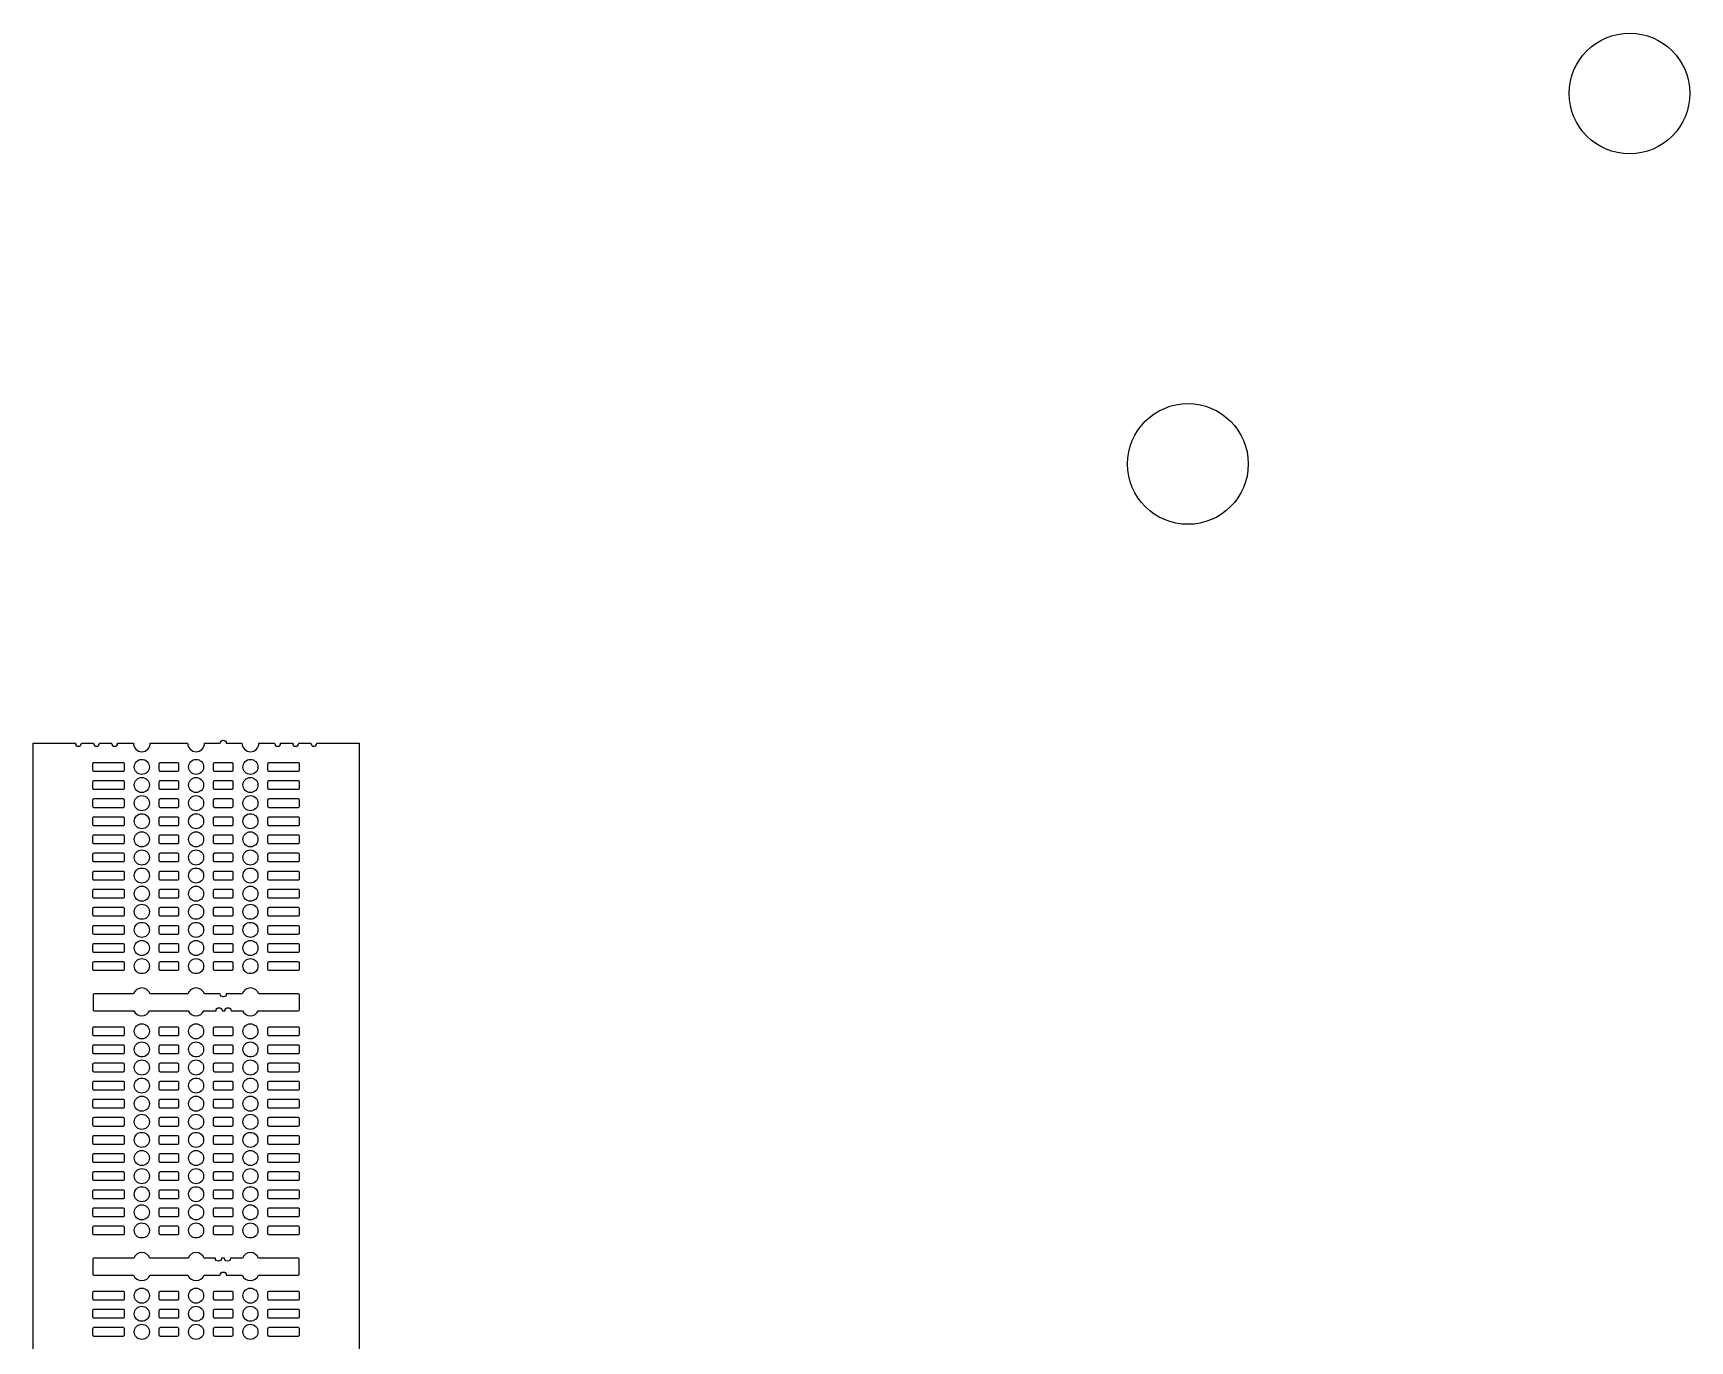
# Model space of a CAD drawing. Header units: millimetres. Extents: x -47.5 to 47.5, y -38.1 to 38.1.
# Drawn here: x -9.779 to -7.034, y 35.565 to 37.732 of the extents above; entities that cross this region are included whole.
import ezdxf

# ---------------------------------------------------------------- set-up
doc = ezdxf.new("R2010")
doc.units = ezdxf.units.MM
doc.header["$MEASUREMENT"] = 0
doc.layers.add('L1', color=7, linetype='Continuous')

msp = doc.modelspace()

# ---------------------------------------------------------------- linework, layer by layer
at = {"layer": 'L1'}
msp.add_lwpolyline([(-9.7793, 33.945), (-9.7793, 36.555), (-9.7293, 36.555), (-9.7093, 36.555, 1), (-9.6993, 36.555), (-9.6793, 36.555, 1), (-9.6693, 36.555), (-9.6493, 36.555, 1), (-9.6393, 36.555), (-9.6133, 36.555, 1), (-9.5853, 36.555), (-9.5233, 36.555, 1), (-9.4953, 36.555), (-9.4693, 36.555, -1), (-9.4593, 36.555), (-9.4333, 36.555, 1), (-9.4053, 36.555), (-9.3793, 36.555, 1), (-9.3693, 36.555), (-9.3493, 36.555, 1), (-9.3393, 36.555), (-9.3193, 36.555, 1), (-9.3093, 36.555), (-9.2893, 36.555), (-9.2393, 36.555), (-9.2393, 33.945)], format="xyb", dxfattribs=at)
for points in [[(-9.6783, 36.5232), (-9.6303, 36.5232, -0.414214), (-9.6283, 36.5212), (-9.6283, 36.5102, -0.414214), (-9.6303, 36.5082), (-9.6783, 36.5082, -0.414214), (-9.6803, 36.5102), (-9.6803, 36.5212, -0.414214)], [(-9.5683, 36.5232), (-9.5403, 36.5232, -0.414214), (-9.5383, 36.5212), (-9.5383, 36.5102, -0.414214), (-9.5403, 36.5082), (-9.5683, 36.5082, -0.414214), (-9.5703, 36.5102), (-9.5703, 36.5212, -0.414214)], [(-9.4783, 36.5232), (-9.4503, 36.5232, -0.414214), (-9.4483, 36.5212), (-9.4483, 36.5102, -0.414214), (-9.4503, 36.5082), (-9.4783, 36.5082, -0.414214), (-9.4803, 36.5102), (-9.4803, 36.5212, -0.414214)], [(-9.3883, 36.5232), (-9.3403, 36.5232, -0.414214), (-9.3383, 36.5212), (-9.3383, 36.5102, -0.414214), (-9.3403, 36.5082), (-9.3883, 36.5082, -0.414214), (-9.3903, 36.5102), (-9.3903, 36.5212, -0.414214)], [(-9.6783, 36.4932), (-9.6303, 36.4932, -0.414214), (-9.6283, 36.4912), (-9.6283, 36.4802, -0.414214), (-9.6303, 36.4782), (-9.6783, 36.4782, -0.414214), (-9.6803, 36.4802), (-9.6803, 36.4912, -0.414214)], [(-9.5683, 36.4932), (-9.5403, 36.4932, -0.414214), (-9.5383, 36.4912), (-9.5383, 36.4802, -0.414214), (-9.5403, 36.4782), (-9.5683, 36.4782, -0.414214), (-9.5703, 36.4802), (-9.5703, 36.4912, -0.414214)], [(-9.4783, 36.4932), (-9.4503, 36.4932, -0.414214), (-9.4483, 36.4912), (-9.4483, 36.4802, -0.414214), (-9.4503, 36.4782), (-9.4783, 36.4782, -0.414214), (-9.4803, 36.4802), (-9.4803, 36.4912, -0.414214)], [(-9.3883, 36.4932), (-9.3403, 36.4932, -0.414214), (-9.3383, 36.4912), (-9.3383, 36.4802, -0.414214), (-9.3403, 36.4782), (-9.3883, 36.4782, -0.414214), (-9.3903, 36.4802), (-9.3903, 36.4912, -0.414214)], [(-9.6783, 36.4632), (-9.6303, 36.4632, -0.414214), (-9.6283, 36.4612), (-9.6283, 36.4502, -0.414214), (-9.6303, 36.4482), (-9.6783, 36.4482, -0.414214), (-9.6803, 36.4502), (-9.6803, 36.4612, -0.414214)], [(-9.5683, 36.4632), (-9.5403, 36.4632, -0.414214), (-9.5383, 36.4612), (-9.5383, 36.4502, -0.414214), (-9.5403, 36.4482), (-9.5683, 36.4482, -0.414214), (-9.5703, 36.4502), (-9.5703, 36.4612, -0.414214)], [(-9.4783, 36.4632), (-9.4503, 36.4632, -0.414214), (-9.4483, 36.4612), (-9.4483, 36.4502, -0.414214), (-9.4503, 36.4482), (-9.4783, 36.4482, -0.414214), (-9.4803, 36.4502), (-9.4803, 36.4612, -0.414214)], [(-9.3883, 36.4632), (-9.3403, 36.4632, -0.414214), (-9.3383, 36.4612), (-9.3383, 36.4502, -0.414214), (-9.3403, 36.4482), (-9.3883, 36.4482, -0.414214), (-9.3903, 36.4502), (-9.3903, 36.4612, -0.414214)], [(-9.6783, 36.4332), (-9.6303, 36.4332, -0.414214), (-9.6283, 36.4312), (-9.6283, 36.4202, -0.414214), (-9.6303, 36.4182), (-9.6783, 36.4182, -0.414214), (-9.6803, 36.4202), (-9.6803, 36.4312, -0.414214)], [(-9.5683, 36.4332), (-9.5403, 36.4332, -0.414214), (-9.5383, 36.4312), (-9.5383, 36.4202, -0.414214), (-9.5403, 36.4182), (-9.5683, 36.4182, -0.414214), (-9.5703, 36.4202), (-9.5703, 36.4312, -0.414214)], [(-9.4783, 36.4332), (-9.4503, 36.4332, -0.414214), (-9.4483, 36.4312), (-9.4483, 36.4202, -0.414214), (-9.4503, 36.4182), (-9.4783, 36.4182, -0.414214), (-9.4803, 36.4202), (-9.4803, 36.4312, -0.414214)], [(-9.3883, 36.4332), (-9.3403, 36.4332, -0.414214), (-9.3383, 36.4312), (-9.3383, 36.4202, -0.414214), (-9.3403, 36.4182), (-9.3883, 36.4182, -0.414214), (-9.3903, 36.4202), (-9.3903, 36.4312, -0.414214)], [(-9.6783, 36.4032), (-9.6303, 36.4032, -0.414214), (-9.6283, 36.4012), (-9.6283, 36.3902, -0.414214), (-9.6303, 36.3882), (-9.6783, 36.3882, -0.414214), (-9.6803, 36.3902), (-9.6803, 36.4012, -0.414214)], [(-9.5683, 36.4032), (-9.5403, 36.4032, -0.414214), (-9.5383, 36.4012), (-9.5383, 36.3902, -0.414214), (-9.5403, 36.3882), (-9.5683, 36.3882, -0.414214), (-9.5703, 36.3902), (-9.5703, 36.4012, -0.414214)], [(-9.4783, 36.4032), (-9.4503, 36.4032, -0.414214), (-9.4483, 36.4012), (-9.4483, 36.3902, -0.414214), (-9.4503, 36.3882), (-9.4783, 36.3882, -0.414214), (-9.4803, 36.3902), (-9.4803, 36.4012, -0.414214)], [(-9.3883, 36.4032), (-9.3403, 36.4032, -0.414214), (-9.3383, 36.4012), (-9.3383, 36.3902, -0.414214), (-9.3403, 36.3882), (-9.3883, 36.3882, -0.414214), (-9.3903, 36.3902), (-9.3903, 36.4012, -0.414214)], [(-9.6783, 36.3732), (-9.6303, 36.3732, -0.414214), (-9.6283, 36.3712), (-9.6283, 36.3602, -0.414214), (-9.6303, 36.3582), (-9.6783, 36.3582, -0.414214), (-9.6803, 36.3602), (-9.6803, 36.3712, -0.414214)], [(-9.5683, 36.3732), (-9.5403, 36.3732, -0.414214), (-9.5383, 36.3712), (-9.5383, 36.3602, -0.414214), (-9.5403, 36.3582), (-9.5683, 36.3582, -0.414214), (-9.5703, 36.3602), (-9.5703, 36.3712, -0.414214)], [(-9.4783, 36.3732), (-9.4503, 36.3732, -0.414214), (-9.4483, 36.3712), (-9.4483, 36.3602, -0.414214), (-9.4503, 36.3582), (-9.4783, 36.3582, -0.414214), (-9.4803, 36.3602), (-9.4803, 36.3712, -0.414214)], [(-9.3883, 36.3732), (-9.3403, 36.3732, -0.414214), (-9.3383, 36.3712), (-9.3383, 36.3602, -0.414214), (-9.3403, 36.3582), (-9.3883, 36.3582, -0.414214), (-9.3903, 36.3602), (-9.3903, 36.3712, -0.414214)], [(-9.6783, 36.3432), (-9.6303, 36.3432, -0.414214), (-9.6283, 36.3412), (-9.6283, 36.3302, -0.414214), (-9.6303, 36.3282), (-9.6783, 36.3282, -0.414214), (-9.6803, 36.3302), (-9.6803, 36.3412, -0.414214)], [(-9.5683, 36.3432), (-9.5403, 36.3432, -0.414214), (-9.5383, 36.3412), (-9.5383, 36.3302, -0.414214), (-9.5403, 36.3282), (-9.5683, 36.3282, -0.414214), (-9.5703, 36.3302), (-9.5703, 36.3412, -0.414214)], [(-9.4783, 36.3432), (-9.4503, 36.3432, -0.414214), (-9.4483, 36.3412), (-9.4483, 36.3302, -0.414214), (-9.4503, 36.3282), (-9.4783, 36.3282, -0.414214), (-9.4803, 36.3302), (-9.4803, 36.3412, -0.414214)], [(-9.3883, 36.3432), (-9.3403, 36.3432, -0.414214), (-9.3383, 36.3412), (-9.3383, 36.3302, -0.414214), (-9.3403, 36.3282), (-9.3883, 36.3282, -0.414214), (-9.3903, 36.3302), (-9.3903, 36.3412, -0.414214)], [(-9.6783, 36.3132), (-9.6303, 36.3132, -0.414214), (-9.6283, 36.3112), (-9.6283, 36.3002, -0.414214), (-9.6303, 36.2982), (-9.6783, 36.2982, -0.414214), (-9.6803, 36.3002), (-9.6803, 36.3112, -0.414214)], [(-9.5683, 36.3132), (-9.5403, 36.3132, -0.414214), (-9.5383, 36.3112), (-9.5383, 36.3002, -0.414214), (-9.5403, 36.2982), (-9.5683, 36.2982, -0.414214), (-9.5703, 36.3002), (-9.5703, 36.3112, -0.414214)], [(-9.4783, 36.3132), (-9.4503, 36.3132, -0.414214), (-9.4483, 36.3112), (-9.4483, 36.3002, -0.414214), (-9.4503, 36.2982), (-9.4783, 36.2982, -0.414214), (-9.4803, 36.3002), (-9.4803, 36.3112, -0.414214)], [(-9.3883, 36.3132), (-9.3403, 36.3132, -0.414214), (-9.3383, 36.3112), (-9.3383, 36.3002, -0.414214), (-9.3403, 36.2982), (-9.3883, 36.2982, -0.414214), (-9.3903, 36.3002), (-9.3903, 36.3112, -0.414214)], [(-9.6783, 36.2832), (-9.6303, 36.2832, -0.414214), (-9.6283, 36.2812), (-9.6283, 36.2702, -0.414214), (-9.6303, 36.2682), (-9.6783, 36.2682, -0.414214), (-9.6803, 36.2702), (-9.6803, 36.2812, -0.414214)], [(-9.5683, 36.2832), (-9.5403, 36.2832, -0.414214), (-9.5383, 36.2812), (-9.5383, 36.2702, -0.414214), (-9.5403, 36.2682), (-9.5683, 36.2682, -0.414214), (-9.5703, 36.2702), (-9.5703, 36.2812, -0.414214)], [(-9.4783, 36.2832), (-9.4503, 36.2832, -0.414214), (-9.4483, 36.2812), (-9.4483, 36.2702, -0.414214), (-9.4503, 36.2682), (-9.4783, 36.2682, -0.414214), (-9.4803, 36.2702), (-9.4803, 36.2812, -0.414214)], [(-9.3883, 36.2832), (-9.3403, 36.2832, -0.414214), (-9.3383, 36.2812), (-9.3383, 36.2702, -0.414214), (-9.3403, 36.2682), (-9.3883, 36.2682, -0.414214), (-9.3903, 36.2702), (-9.3903, 36.2812, -0.414214)], [(-9.6783, 36.2532), (-9.6303, 36.2532, -0.414214), (-9.6283, 36.2512), (-9.6283, 36.2402, -0.414214), (-9.6303, 36.2382), (-9.6783, 36.2382, -0.414214), (-9.6803, 36.2402), (-9.6803, 36.2512, -0.414214)], [(-9.5683, 36.2532), (-9.5403, 36.2532, -0.414214), (-9.5383, 36.2512), (-9.5383, 36.2402, -0.414214), (-9.5403, 36.2382), (-9.5683, 36.2382, -0.414214), (-9.5703, 36.2402), (-9.5703, 36.2512, -0.414214)], [(-9.4783, 36.2532), (-9.4503, 36.2532, -0.414214), (-9.4483, 36.2512), (-9.4483, 36.2402, -0.414214), (-9.4503, 36.2382), (-9.4783, 36.2382, -0.414214), (-9.4803, 36.2402), (-9.4803, 36.2512, -0.414214)], [(-9.3883, 36.2532), (-9.3403, 36.2532, -0.414214), (-9.3383, 36.2512), (-9.3383, 36.2402, -0.414214), (-9.3403, 36.2382), (-9.3883, 36.2382, -0.414214), (-9.3903, 36.2402), (-9.3903, 36.2512, -0.414214)], [(-9.6783, 36.2232), (-9.6303, 36.2232, -0.414214), (-9.6283, 36.2212), (-9.6283, 36.2102, -0.414214), (-9.6303, 36.2082), (-9.6783, 36.2082, -0.414214), (-9.6803, 36.2102), (-9.6803, 36.2212, -0.414214)], [(-9.5683, 36.2232), (-9.5403, 36.2232, -0.414214), (-9.5383, 36.2212), (-9.5383, 36.2102, -0.414214), (-9.5403, 36.2082), (-9.5683, 36.2082, -0.414214), (-9.5703, 36.2102), (-9.5703, 36.2212, -0.414214)], [(-9.4783, 36.2232), (-9.4503, 36.2232, -0.414214), (-9.4483, 36.2212), (-9.4483, 36.2102, -0.414214), (-9.4503, 36.2082), (-9.4783, 36.2082, -0.414214), (-9.4803, 36.2102), (-9.4803, 36.2212, -0.414214)], [(-9.3883, 36.2232), (-9.3403, 36.2232, -0.414214), (-9.3383, 36.2212), (-9.3383, 36.2102, -0.414214), (-9.3403, 36.2082), (-9.3883, 36.2082, -0.414214), (-9.3903, 36.2102), (-9.3903, 36.2212, -0.414214)], [(-9.6783, 36.1932), (-9.6303, 36.1932, -0.414214), (-9.6283, 36.1912), (-9.6283, 36.1802, -0.414214), (-9.6303, 36.1782), (-9.6783, 36.1782, -0.414214), (-9.6803, 36.1802), (-9.6803, 36.1912, -0.414214)], [(-9.5683, 36.1932), (-9.5403, 36.1932, -0.414214), (-9.5383, 36.1912), (-9.5383, 36.1802, -0.414214), (-9.5403, 36.1782), (-9.5683, 36.1782, -0.414214), (-9.5703, 36.1802), (-9.5703, 36.1912, -0.414214)], [(-9.4783, 36.1932), (-9.4503, 36.1932, -0.414214), (-9.4483, 36.1912), (-9.4483, 36.1802, -0.414214), (-9.4503, 36.1782), (-9.4783, 36.1782, -0.414214), (-9.4803, 36.1802), (-9.4803, 36.1912, -0.414214)], [(-9.3883, 36.1932), (-9.3403, 36.1932, -0.414214), (-9.3383, 36.1912), (-9.3383, 36.1802, -0.414214), (-9.3403, 36.1782), (-9.3883, 36.1782, -0.414214), (-9.3903, 36.1802), (-9.3903, 36.1912, -0.414214)], [(-9.4323, 36.1117, 0.669523), (-9.4064, 36.1117), (-9.3402, 36.1117, 0.414214), (-9.3382, 36.1137), (-9.3382, 36.1377, 0.414214), (-9.3402, 36.1397), (-9.4056, 36.1397, 0.71624), (-9.4331, 36.1397), (-9.4479, 36.1397), (-9.4593, 36.1397, -1), (-9.4693, 36.1397), (-9.4956, 36.1397, 0.71624), (-9.5231, 36.1397), (-9.5856, 36.1397, 0.71624), (-9.6131, 36.1397), (-9.6781, 36.1397, 0.414214), (-9.6801, 36.1377), (-9.6801, 36.1137, 0.414214), (-9.6781, 36.1117), (-9.6123, 36.1117, 0.669565), (-9.5864, 36.1117), (-9.5223, 36.1117, 0.669565), (-9.4964, 36.1117), (-9.4763, 36.1117, -1), (-9.4663, 36.1117), (-9.4613, 36.1117, -1), (-9.4513, 36.1117), (-9.4323, 36.1117)], [(-9.6783, 36.0852), (-9.6303, 36.0852, -0.414214), (-9.6283, 36.0832), (-9.6283, 36.0722, -0.414214), (-9.6303, 36.0702), (-9.6783, 36.0702, -0.414214), (-9.6803, 36.0722), (-9.6803, 36.0832, -0.414214)], [(-9.5683, 36.0852), (-9.5403, 36.0852, -0.414214), (-9.5383, 36.0832), (-9.5383, 36.0722, -0.414214), (-9.5403, 36.0702), (-9.5683, 36.0702, -0.414214), (-9.5703, 36.0722), (-9.5703, 36.0832, -0.414214)], [(-9.4783, 36.0852), (-9.4503, 36.0852, -0.414214), (-9.4483, 36.0832), (-9.4483, 36.0722, -0.414214), (-9.4503, 36.0702), (-9.4783, 36.0702, -0.414214), (-9.4803, 36.0722), (-9.4803, 36.0832, -0.414214)], [(-9.3883, 36.0852), (-9.3403, 36.0852, -0.414214), (-9.3383, 36.0832), (-9.3383, 36.0722, -0.414214), (-9.3403, 36.0702), (-9.3883, 36.0702, -0.414214), (-9.3903, 36.0722), (-9.3903, 36.0832, -0.414214)], [(-9.6783, 36.0552), (-9.6303, 36.0552, -0.414214), (-9.6283, 36.0532), (-9.6283, 36.0422, -0.414214), (-9.6303, 36.0402), (-9.6783, 36.0402, -0.414214), (-9.6803, 36.0422), (-9.6803, 36.0532, -0.414214)], [(-9.5683, 36.0552), (-9.5403, 36.0552, -0.414214), (-9.5383, 36.0532), (-9.5383, 36.0422, -0.414214), (-9.5403, 36.0402), (-9.5683, 36.0402, -0.414214), (-9.5703, 36.0422), (-9.5703, 36.0532, -0.414214)], [(-9.4783, 36.0552), (-9.4503, 36.0552, -0.414214), (-9.4483, 36.0532), (-9.4483, 36.0422, -0.414214), (-9.4503, 36.0402), (-9.4783, 36.0402, -0.414214), (-9.4803, 36.0422), (-9.4803, 36.0532, -0.414214)], [(-9.3883, 36.0552), (-9.3403, 36.0552, -0.414214), (-9.3383, 36.0532), (-9.3383, 36.0422, -0.414214), (-9.3403, 36.0402), (-9.3883, 36.0402, -0.414214), (-9.3903, 36.0422), (-9.3903, 36.0532, -0.414214)], [(-9.6783, 36.0252), (-9.6303, 36.0252, -0.414214), (-9.6283, 36.0232), (-9.6283, 36.0122, -0.414214), (-9.6303, 36.0102), (-9.6783, 36.0102, -0.414214), (-9.6803, 36.0122), (-9.6803, 36.0232, -0.414214)], [(-9.5683, 36.0252), (-9.5403, 36.0252, -0.414214), (-9.5383, 36.0232), (-9.5383, 36.0122, -0.414214), (-9.5403, 36.0102), (-9.5683, 36.0102, -0.414214), (-9.5703, 36.0122), (-9.5703, 36.0232, -0.414214)], [(-9.4783, 36.0252), (-9.4503, 36.0252, -0.414214), (-9.4483, 36.0232), (-9.4483, 36.0122, -0.414214), (-9.4503, 36.0102), (-9.4783, 36.0102, -0.414214), (-9.4803, 36.0122), (-9.4803, 36.0232, -0.414214)], [(-9.3883, 36.0252), (-9.3403, 36.0252, -0.414214), (-9.3383, 36.0232), (-9.3383, 36.0122, -0.414214), (-9.3403, 36.0102), (-9.3883, 36.0102, -0.414214), (-9.3903, 36.0122), (-9.3903, 36.0232, -0.414214)], [(-9.6783, 35.9952), (-9.6303, 35.9952, -0.414214), (-9.6283, 35.9932), (-9.6283, 35.9822, -0.414214), (-9.6303, 35.9802), (-9.6783, 35.9802, -0.414214), (-9.6803, 35.9822), (-9.6803, 35.9932, -0.414214)], [(-9.5683, 35.9952), (-9.5403, 35.9952, -0.414214), (-9.5383, 35.9932), (-9.5383, 35.9822, -0.414214), (-9.5403, 35.9802), (-9.5683, 35.9802, -0.414214), (-9.5703, 35.9822), (-9.5703, 35.9932, -0.414214)], [(-9.4783, 35.9952), (-9.4503, 35.9952, -0.414214), (-9.4483, 35.9932), (-9.4483, 35.9822, -0.414214), (-9.4503, 35.9802), (-9.4783, 35.9802, -0.414214), (-9.4803, 35.9822), (-9.4803, 35.9932, -0.414214)], [(-9.3883, 35.9952), (-9.3403, 35.9952, -0.414214), (-9.3383, 35.9932), (-9.3383, 35.9822, -0.414214), (-9.3403, 35.9802), (-9.3883, 35.9802, -0.414214), (-9.3903, 35.9822), (-9.3903, 35.9932, -0.414214)], [(-9.6783, 35.9652), (-9.6303, 35.9652, -0.414214), (-9.6283, 35.9632), (-9.6283, 35.9522, -0.414214), (-9.6303, 35.9502), (-9.6783, 35.9502, -0.414214), (-9.6803, 35.9522), (-9.6803, 35.9632, -0.414214)], [(-9.5683, 35.9652), (-9.5403, 35.9652, -0.414214), (-9.5383, 35.9632), (-9.5383, 35.9522, -0.414214), (-9.5403, 35.9502), (-9.5683, 35.9502, -0.414214), (-9.5703, 35.9522), (-9.5703, 35.9632, -0.414214)], [(-9.4783, 35.9652), (-9.4503, 35.9652, -0.414214), (-9.4483, 35.9632), (-9.4483, 35.9522, -0.414214), (-9.4503, 35.9502), (-9.4783, 35.9502, -0.414214), (-9.4803, 35.9522), (-9.4803, 35.9632, -0.414214)], [(-9.3883, 35.9652), (-9.3403, 35.9652, -0.414214), (-9.3383, 35.9632), (-9.3383, 35.9522, -0.414214), (-9.3403, 35.9502), (-9.3883, 35.9502, -0.414214), (-9.3903, 35.9522), (-9.3903, 35.9632, -0.414214)], [(-9.6783, 35.9352), (-9.6303, 35.9352, -0.414214), (-9.6283, 35.9332), (-9.6283, 35.9222, -0.414214), (-9.6303, 35.9202), (-9.6783, 35.9202, -0.414214), (-9.6803, 35.9222), (-9.6803, 35.9332, -0.414214)], [(-9.5683, 35.9352), (-9.5403, 35.9352, -0.414214), (-9.5383, 35.9332), (-9.5383, 35.9222, -0.414214), (-9.5403, 35.9202), (-9.5683, 35.9202, -0.414214), (-9.5703, 35.9222), (-9.5703, 35.9332, -0.414214)], [(-9.4783, 35.9352), (-9.4503, 35.9352, -0.414214), (-9.4483, 35.9332), (-9.4483, 35.9222, -0.414214), (-9.4503, 35.9202), (-9.4783, 35.9202, -0.414214), (-9.4803, 35.9222), (-9.4803, 35.9332, -0.414214)], [(-9.3883, 35.9352), (-9.3403, 35.9352, -0.414214), (-9.3383, 35.9332), (-9.3383, 35.9222, -0.414214), (-9.3403, 35.9202), (-9.3883, 35.9202, -0.414214), (-9.3903, 35.9222), (-9.3903, 35.9332, -0.414214)], [(-9.6783, 35.9052), (-9.6303, 35.9052, -0.414214), (-9.6283, 35.9032), (-9.6283, 35.8922, -0.414214), (-9.6303, 35.8902), (-9.6783, 35.8902, -0.414214), (-9.6803, 35.8922), (-9.6803, 35.9032, -0.414214)], [(-9.5683, 35.9052), (-9.5403, 35.9052, -0.414214), (-9.5383, 35.9032), (-9.5383, 35.8922, -0.414214), (-9.5403, 35.8902), (-9.5683, 35.8902, -0.414214), (-9.5703, 35.8922), (-9.5703, 35.9032, -0.414214)], [(-9.4783, 35.9052), (-9.4503, 35.9052, -0.414214), (-9.4483, 35.9032), (-9.4483, 35.8922, -0.414214), (-9.4503, 35.8902), (-9.4783, 35.8902, -0.414214), (-9.4803, 35.8922), (-9.4803, 35.9032, -0.414214)], [(-9.3883, 35.9052), (-9.3403, 35.9052, -0.414214), (-9.3383, 35.9032), (-9.3383, 35.8922, -0.414214), (-9.3403, 35.8902), (-9.3883, 35.8902, -0.414214), (-9.3903, 35.8922), (-9.3903, 35.9032, -0.414214)], [(-9.6783, 35.8752), (-9.6303, 35.8752, -0.414214), (-9.6283, 35.8732), (-9.6283, 35.8622, -0.414214), (-9.6303, 35.8602), (-9.6783, 35.8602, -0.414214), (-9.6803, 35.8622), (-9.6803, 35.8732, -0.414214)], [(-9.5683, 35.8752), (-9.5403, 35.8752, -0.414214), (-9.5383, 35.8732), (-9.5383, 35.8622, -0.414214), (-9.5403, 35.8602), (-9.5683, 35.8602, -0.414214), (-9.5703, 35.8622), (-9.5703, 35.8732, -0.414214)], [(-9.4783, 35.8752), (-9.4503, 35.8752, -0.414214), (-9.4483, 35.8732), (-9.4483, 35.8622, -0.414214), (-9.4503, 35.8602), (-9.4783, 35.8602, -0.414214), (-9.4803, 35.8622), (-9.4803, 35.8732, -0.414214)], [(-9.3883, 35.8752), (-9.3403, 35.8752, -0.414214), (-9.3383, 35.8732), (-9.3383, 35.8622, -0.414214), (-9.3403, 35.8602), (-9.3883, 35.8602, -0.414214), (-9.3903, 35.8622), (-9.3903, 35.8732, -0.414214)], [(-9.6783, 35.8452), (-9.6303, 35.8452, -0.414214), (-9.6283, 35.8432), (-9.6283, 35.8322, -0.414214), (-9.6303, 35.8302), (-9.6783, 35.8302, -0.414214), (-9.6803, 35.8322), (-9.6803, 35.8432, -0.414214)], [(-9.5683, 35.8452), (-9.5403, 35.8452, -0.414214), (-9.5383, 35.8432), (-9.5383, 35.8322, -0.414214), (-9.5403, 35.8302), (-9.5683, 35.8302, -0.414214), (-9.5703, 35.8322), (-9.5703, 35.8432, -0.414214)], [(-9.4783, 35.8452), (-9.4503, 35.8452, -0.414214), (-9.4483, 35.8432), (-9.4483, 35.8322, -0.414214), (-9.4503, 35.8302), (-9.4783, 35.8302, -0.414214), (-9.4803, 35.8322), (-9.4803, 35.8432, -0.414214)], [(-9.3883, 35.8452), (-9.3403, 35.8452, -0.414214), (-9.3383, 35.8432), (-9.3383, 35.8322, -0.414214), (-9.3403, 35.8302), (-9.3883, 35.8302, -0.414214), (-9.3903, 35.8322), (-9.3903, 35.8432, -0.414214)], [(-9.6783, 35.8152), (-9.6303, 35.8152, -0.414214), (-9.6283, 35.8132), (-9.6283, 35.8022, -0.414214), (-9.6303, 35.8002), (-9.6783, 35.8002, -0.414214), (-9.6803, 35.8022), (-9.6803, 35.8132, -0.414214)], [(-9.5683, 35.8152), (-9.5403, 35.8152, -0.414214), (-9.5383, 35.8132), (-9.5383, 35.8022, -0.414214), (-9.5403, 35.8002), (-9.5683, 35.8002, -0.414214), (-9.5703, 35.8022), (-9.5703, 35.8132, -0.414214)], [(-9.4783, 35.8152), (-9.4503, 35.8152, -0.414214), (-9.4483, 35.8132), (-9.4483, 35.8022, -0.414214), (-9.4503, 35.8002), (-9.4783, 35.8002, -0.414214), (-9.4803, 35.8022), (-9.4803, 35.8132, -0.414214)], [(-9.3883, 35.8152), (-9.3403, 35.8152, -0.414214), (-9.3383, 35.8132), (-9.3383, 35.8022, -0.414214), (-9.3403, 35.8002), (-9.3883, 35.8002, -0.414214), (-9.3903, 35.8022), (-9.3903, 35.8132, -0.414214)], [(-9.6783, 35.7852), (-9.6303, 35.7852, -0.414214), (-9.6283, 35.7832), (-9.6283, 35.7722, -0.414214), (-9.6303, 35.7702), (-9.6783, 35.7702, -0.414214), (-9.6803, 35.7722), (-9.6803, 35.7832, -0.414214)], [(-9.5683, 35.7852), (-9.5403, 35.7852, -0.414214), (-9.5383, 35.7832), (-9.5383, 35.7722, -0.414214), (-9.5403, 35.7702), (-9.5683, 35.7702, -0.414214), (-9.5703, 35.7722), (-9.5703, 35.7832, -0.414214)], [(-9.4783, 35.7852), (-9.4503, 35.7852, -0.414214), (-9.4483, 35.7832), (-9.4483, 35.7722, -0.414214), (-9.4503, 35.7702), (-9.4783, 35.7702, -0.414214), (-9.4803, 35.7722), (-9.4803, 35.7832, -0.414214)], [(-9.3883, 35.7852), (-9.3403, 35.7852, -0.414214), (-9.3383, 35.7832), (-9.3383, 35.7722, -0.414214), (-9.3403, 35.7702), (-9.3883, 35.7702, -0.414214), (-9.3903, 35.7722), (-9.3903, 35.7832, -0.414214)], [(-9.6783, 35.7552), (-9.6303, 35.7552, -0.414214), (-9.6283, 35.7532), (-9.6283, 35.7422, -0.414214), (-9.6303, 35.7402), (-9.6783, 35.7402, -0.414214), (-9.6803, 35.7422), (-9.6803, 35.7532, -0.414214)], [(-9.5683, 35.7552), (-9.5403, 35.7552, -0.414214), (-9.5383, 35.7532), (-9.5383, 35.7422, -0.414214), (-9.5403, 35.7402), (-9.5683, 35.7402, -0.414214), (-9.5703, 35.7422), (-9.5703, 35.7532, -0.414214)], [(-9.4783, 35.7552), (-9.4503, 35.7552, -0.414214), (-9.4483, 35.7532), (-9.4483, 35.7422, -0.414214), (-9.4503, 35.7402), (-9.4783, 35.7402, -0.414214), (-9.4803, 35.7422), (-9.4803, 35.7532, -0.414214)], [(-9.3883, 35.7552), (-9.3403, 35.7552, -0.414214), (-9.3383, 35.7532), (-9.3383, 35.7422, -0.414214), (-9.3403, 35.7402), (-9.3883, 35.7402, -0.414214), (-9.3903, 35.7422), (-9.3903, 35.7532, -0.414214)], [(-9.4325, 35.7017), (-9.4523, 35.7017, -1), (-9.4623, 35.7017), (-9.4673, 35.7017, -1), (-9.4773, 35.7017), (-9.4961, 35.7017, 0.707076), (-9.5225, 35.7017), (-9.5861, 35.7017, 0.707076), (-9.6125, 35.7017), (-9.6784, 35.7017, 0.414214), (-9.6804, 35.6997), (-9.6804, 35.6757, 0.414214), (-9.6784, 35.6737), (-9.6128, 35.6737, 0.679871), (-9.5859, 35.6737), (-9.5228, 35.6737, 0.679871), (-9.4959, 35.6737), (-9.4693, 35.6737, -1), (-9.4593, 35.6737), (-9.4328, 35.6737, 0.679871), (-9.4059, 35.6737), (-9.3403, 35.6737, 0.414214), (-9.3383, 35.6757), (-9.3383, 35.6997, 0.414214), (-9.3403, 35.7017), (-9.4061, 35.7017, 0.707076)], [(-9.6783, 35.6472), (-9.6303, 35.6472, -0.414214), (-9.6283, 35.6452), (-9.6283, 35.6342, -0.414214), (-9.6303, 35.6322), (-9.6783, 35.6322, -0.414214), (-9.6803, 35.6342), (-9.6803, 35.6452, -0.414214)], [(-9.5683, 35.6472), (-9.5403, 35.6472, -0.414214), (-9.5383, 35.6452), (-9.5383, 35.6342, -0.414214), (-9.5403, 35.6322), (-9.5683, 35.6322, -0.414214), (-9.5703, 35.6342), (-9.5703, 35.6452, -0.414214)], [(-9.4783, 35.6472), (-9.4503, 35.6472, -0.414214), (-9.4483, 35.6452), (-9.4483, 35.6342, -0.414214), (-9.4503, 35.6322), (-9.4783, 35.6322, -0.414214), (-9.4803, 35.6342), (-9.4803, 35.6452, -0.414214)], [(-9.3883, 35.6472), (-9.3403, 35.6472, -0.414214), (-9.3383, 35.6452), (-9.3383, 35.6342, -0.414214), (-9.3403, 35.6322), (-9.3883, 35.6322, -0.414214), (-9.3903, 35.6342), (-9.3903, 35.6452, -0.414214)], [(-9.6783, 35.6172), (-9.6303, 35.6172, -0.414214), (-9.6283, 35.6152), (-9.6283, 35.6042, -0.414214), (-9.6303, 35.6022), (-9.6783, 35.6022, -0.414214), (-9.6803, 35.6042), (-9.6803, 35.6152, -0.414214)], [(-9.5683, 35.6172), (-9.5403, 35.6172, -0.414214), (-9.5383, 35.6152), (-9.5383, 35.6042, -0.414214), (-9.5403, 35.6022), (-9.5683, 35.6022, -0.414214), (-9.5703, 35.6042), (-9.5703, 35.6152, -0.414214)], [(-9.4783, 35.6172), (-9.4503, 35.6172, -0.414214), (-9.4483, 35.6152), (-9.4483, 35.6042, -0.414214), (-9.4503, 35.6022), (-9.4783, 35.6022, -0.414214), (-9.4803, 35.6042), (-9.4803, 35.6152, -0.414214)], [(-9.3883, 35.6172), (-9.3403, 35.6172, -0.414214), (-9.3383, 35.6152), (-9.3383, 35.6042, -0.414214), (-9.3403, 35.6022), (-9.3883, 35.6022, -0.414214), (-9.3903, 35.6042), (-9.3903, 35.6152, -0.414214)], [(-9.6783, 35.5872), (-9.6303, 35.5872, -0.414214), (-9.6283, 35.5852), (-9.6283, 35.5742, -0.414214), (-9.6303, 35.5722), (-9.6783, 35.5722, -0.414214), (-9.6803, 35.5742), (-9.6803, 35.5852, -0.414214)], [(-9.5683, 35.5872), (-9.5403, 35.5872, -0.414214), (-9.5383, 35.5852), (-9.5383, 35.5742, -0.414214), (-9.5403, 35.5722), (-9.5683, 35.5722, -0.414214), (-9.5703, 35.5742), (-9.5703, 35.5852, -0.414214)], [(-9.4783, 35.5872), (-9.4503, 35.5872, -0.414214), (-9.4483, 35.5852), (-9.4483, 35.5742, -0.414214), (-9.4503, 35.5722), (-9.4783, 35.5722, -0.414214), (-9.4803, 35.5742), (-9.4803, 35.5852, -0.414214)], [(-9.3883, 35.5872), (-9.3403, 35.5872, -0.414214), (-9.3383, 35.5852), (-9.3383, 35.5742, -0.414214), (-9.3403, 35.5722), (-9.3883, 35.5722, -0.414214), (-9.3903, 35.5742), (-9.3903, 35.5852, -0.414214)]]:
    msp.add_lwpolyline(points, format="xyb", close=True, dxfattribs=at)
for centre, radius in [((-7.1343, 37.6316), 0.1), ((-7.866, 37.0177), 0.1), ((-9.5993, 36.5157), 0.0125), ((-9.5093, 36.5157), 0.0125), ((-9.4193, 36.5157), 0.0125), ((-9.5993, 36.4857), 0.0125), ((-9.5093, 36.4857), 0.0125), ((-9.4193, 36.4857), 0.0125), ((-9.5993, 36.4557), 0.0125), ((-9.5093, 36.4557), 0.0125), ((-9.4193, 36.4557), 0.0125), ((-9.5993, 36.4257), 0.0125), ((-9.5093, 36.4257), 0.0125), ((-9.4193, 36.4257), 0.0125), ((-9.5993, 36.3957), 0.0125), ((-9.5093, 36.3957), 0.0125), ((-9.4193, 36.3957), 0.0125), ((-9.5993, 36.3657), 0.0125), ((-9.5093, 36.3657), 0.0125), ((-9.4193, 36.3657), 0.0125), ((-9.5993, 36.3357), 0.0125), ((-9.5093, 36.3357), 0.0125), ((-9.4193, 36.3357), 0.0125), ((-9.5993, 36.3057), 0.0125), ((-9.5093, 36.3057), 0.0125), ((-9.4193, 36.3057), 0.0125), ((-9.5993, 36.2757), 0.0125), ((-9.5093, 36.2757), 0.0125), ((-9.4193, 36.2757), 0.0125), ((-9.5993, 36.2457), 0.0125), ((-9.5093, 36.2457), 0.0125), ((-9.4193, 36.2457), 0.0125), ((-9.5993, 36.2157), 0.0125), ((-9.5093, 36.2157), 0.0125), ((-9.4193, 36.2157), 0.0125), ((-9.5993, 36.1857), 0.0125), ((-9.5093, 36.1857), 0.0125), ((-9.4193, 36.1857), 0.0125), ((-9.5993, 36.0777), 0.0125), ((-9.5093, 36.0777), 0.0125), ((-9.4193, 36.0777), 0.0125), ((-9.5993, 36.0477), 0.0125), ((-9.5093, 36.0477), 0.0125), ((-9.4193, 36.0477), 0.0125), ((-9.5993, 36.0177), 0.0125), ((-9.5093, 36.0177), 0.0125), ((-9.4193, 36.0177), 0.0125), ((-9.5993, 35.9877), 0.0125), ((-9.5093, 35.9877), 0.0125), ((-9.4193, 35.9877), 0.0125), ((-9.5993, 35.9577), 0.0125), ((-9.5093, 35.9577), 0.0125), ((-9.4193, 35.9577), 0.0125), ((-9.5993, 35.9277), 0.0125), ((-9.5093, 35.9277), 0.0125), ((-9.4193, 35.9277), 0.0125), ((-9.5993, 35.8977), 0.0125), ((-9.5093, 35.8977), 0.0125), ((-9.4193, 35.8977), 0.0125), ((-9.5993, 35.8677), 0.0125), ((-9.5093, 35.8677), 0.0125), ((-9.4193, 35.8677), 0.0125), ((-9.5993, 35.8377), 0.0125), ((-9.5093, 35.8377), 0.0125), ((-9.4193, 35.8377), 0.0125), ((-9.5993, 35.8077), 0.0125), ((-9.5093, 35.8077), 0.0125), ((-9.4193, 35.8077), 0.0125), ((-9.5993, 35.7777), 0.0125), ((-9.5093, 35.7777), 0.0125), ((-9.4193, 35.7777), 0.0125), ((-9.5993, 35.7477), 0.0125), ((-9.5093, 35.7477), 0.0125), ((-9.4193, 35.7477), 0.0125), ((-9.5993, 35.6397), 0.0125), ((-9.5093, 35.6397), 0.0125), ((-9.4193, 35.6397), 0.0125), ((-9.5993, 35.6097), 0.0125), ((-9.5093, 35.6097), 0.0125), ((-9.4193, 35.6097), 0.0125), ((-9.5993, 35.5797), 0.0125), ((-9.5093, 35.5797), 0.0125), ((-9.4193, 35.5797), 0.0125)]:
    msp.add_circle(centre, radius, dxfattribs=at)

doc.saveas('drawing.dxf')
